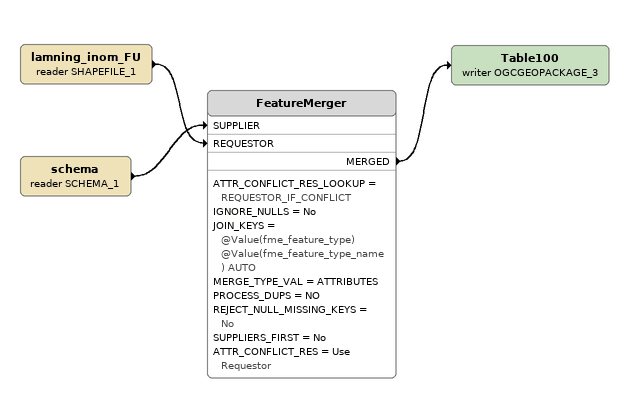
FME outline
schema (reader SCHEMA_1)
    -> FeatureMerger [SUPPLIER]
lamning_inom_FU (reader SHAPEFILE_1)
    -> FeatureMerger [REQUESTOR]
FeatureMerger
    ATTR_CONFLICT_RES_LOOKUP = REQUESTOR_IF_CONFLICT
    IGNORE_NULLS = No
    JOIN_KEYS = @Value(fme_feature_type) @Value(fme_feature_type_name) AUTO
    MERGE_TYPE_VAL = ATTRIBUTES
    PROCESS_DUPS = NO
    REJECT_NULL_MISSING_KEYS = No
    SUPPLIERS_FIRST = No
    ATTR_CONFLICT_RES = Use Requestor
    MERGED -> Table100 (writer OGCGEOPACKAGE_3)
Table100 (writer OGCGEOPACKAGE_3)
